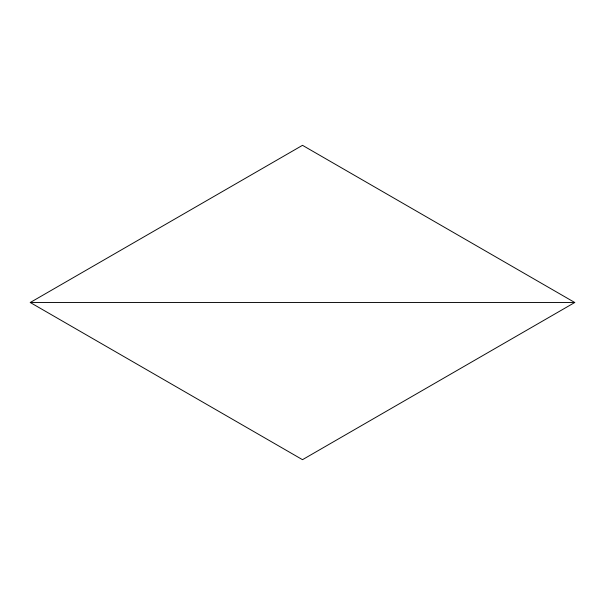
<?xml version="1.0" encoding="UTF-8"?>
<svg xmlns="http://www.w3.org/2000/svg" width="605" height="605" viewBox="0 0 605 605"><rect width="100%" height="100%" fill="white"/><g stroke="black" fill="none" stroke-linecap="round" stroke-linejoin="round"><path stroke-width="0.91" d="M30.25 302.5L302.5 145.321L574.75 302.5L302.5 459.679L30.25 302.5L574.75 302.5"/></g></svg>
